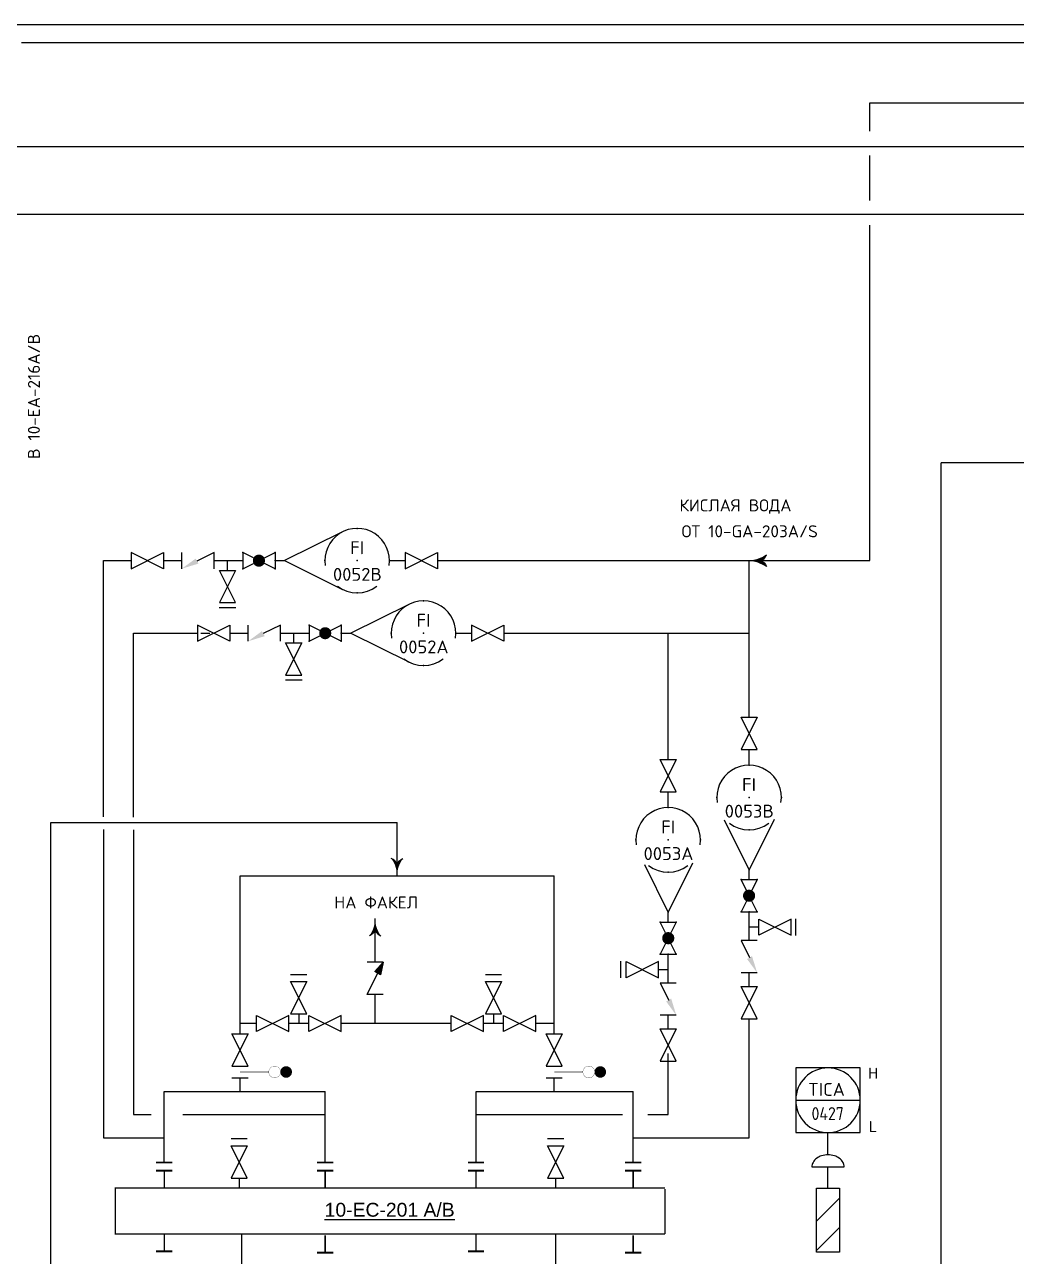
# Model space of a CAD drawing. Extents: x 78 to 490, y 181 to 404.
# Drawn here: x 120.89 to 131.64, y 197.73 to 211.07 of the extents above; entities that cross this region are included whole.
import ezdxf
from ezdxf.enums import TextEntityAlignment as Align

# ---------------------------------------------------------------- set-up
doc = ezdxf.new("R2010")
doc.units = 0
doc.linetypes.add('SDASH', pattern=[0.09375, 0.046875, -0.046875])
doc.layers.get('0').update_dxf_attribs({"linetype": 'CONTINUOUS'})
for name, color, linetype in [('IN-ATTRIBS', 7, 'CONTINUOUS'), ('IN-EQUIPMENT', 7, 'CONTINUOUS'), ('IN-INSTRUMENT', 7, 'SDASH'), ('IN-MAJ-PROC', 7, 'CONTINUOUS'), ('IN-MIN-PROC', 7, 'CONTINUOUS'), ('IN-TEXT', 51, 'CONTINUOUS')]:
    doc.layers.add(name, color=color, linetype=linetype)
doc.styles.add('ATTRIBS', font='SIMPLEX', dxfattribs={"width": 0.8, "height": 0.125})
doc.styles.add('HELV', font='HELV', dxfattribs={"height": 0.15})
doc.styles.add('NARROW', font='simplex', dxfattribs={"width": 0.75, "height": 0.1})
doc.styles.add('S1', font='simplex.shx')
doc.styles.add('SIMPLEX', font='SIMPLEX.shx')

# ---------------------------------------------------------------- blocks, each defined once
blk = doc.blocks.new('PE2')
for points in [[(0, 0, 0.150368), (0.188, 0.062, 0.150368)], [(0.125, 0, 0.206864), (0.188, 0.062, 0.206864)], [(0.125, 0, -0.206864), (0.188, -0.062, -0.206864)]]:
    blk.add_lwpolyline(points, format="xyb")
blk.add_arc((-0.008, -0.336), 0.336, 54.4623, 88.6678)
for points in [[(0, 0), (0.125, 0), (0.04, 0.003), (0.141, 0.008)], [(0, 0), (0.125, 0), (0.04, -0.003), (0.141, -0.008)], [(0.04, 0.003), (0.141, 0.008), (0.079, 0.011), (0.156, 0.019)], [(0.079, 0.011), (0.156, 0.019), (0.117, 0.024), (0.169, 0.031)], [(0.117, 0.024), (0.169, 0.031), (0.154, 0.041), (0.179, 0.046)], [(0.154, 0.041), (0.179, 0.046), (0.188, 0.062)], [(0.04, -0.003), (0.141, -0.008), (0.079, -0.011), (0.156, -0.019)], [(0.079, -0.011), (0.156, -0.019), (0.117, -0.024), (0.169, -0.031)], [(0.117, -0.024), (0.169, -0.031), (0.154, -0.041), (0.179, -0.046)], [(0.154, -0.041), (0.179, -0.046), (0.188, -0.062)]]:
    blk.add_solid(points)
blk = doc.blocks.new('BUBTEXT')
at = {"layer": 'IN-ATTRIBS'}
for p in [(0, 0.25), (-0.25, 0), (0, 0), (0.25, 0), (0, -0.25)]:
    blk.add_point(p, dxfattribs=at)
at = {"layer": 'IN-ATTRIBS', "flags": 1}
for tag, style, width, p in [('IDNUM', 'ATTRIBS', 0.8, (0.0087, 0.5838)), ('DWGNO', 'ATTRIBS', 0.8, (0.0029, 0.4474)), ('FILENO', 'ATTRIBS', 0.8, (-0.003, 0.3111)), ('LOC', 'ATTRIBS', 0.8, (-0.0799, -0.422)), ('SIG', 'ATTRIBS', 0.8, (-0.0872, -0.5633)), ('INSTALL', 'ATTRIBS', 0.8, (-0.0872, -0.6994)), ('SERV', 'ATTRIBS', 0.8, (-0.0834, -0.8376)), ('DATE', 'ATTRIBS', 0.8, (-0.0881, -0.9694)), ('DES', 'NARROW', 0.75, (-0.0866, -1.1017)), ('CSYS', 'NARROW', 0.75, (-0.0866, -1.2425))]:
    blk.add_attdef(tag, text='', height=0.1, dxfattribs=dict(at, style=style, width=width)).set_placement(p, align=Align.CENTER)
at = {"layer": 'IN-ATTRIBS', "style": 'ATTRIBS', "flags": 1}
blk.add_attdef('SYSCDI', text='', height=0.1, dxfattribs=at).set_placement((-0.3125, 0.3125), align=Align.RIGHT)
at = {"layer": 'IN-ATTRIBS', "style": 'S1'}
for tag, p in [('XT', (0.3241, 0.2568)), ('A1', (0.3233, 0.1153)), ('A2', (0.3233, -0.0347)), ('A3', (0.3233, -0.1847)), ('RES', (0.3233, -0.3422))]:
    blk.add_attdef(tag, p, '', height=0.1, dxfattribs=at)
at = {"layer": 'IN-ATTRIBS', "style": 'ATTRIBS'}
blk.add_attdef('SYSCDV', text='', height=0.1, dxfattribs=at).set_placement((-0.3125, 0.1411), align=Align.RIGHT)
at = {"layer": 'IN-ATTRIBS', "style": 'S1'}
for tag, p in [('INSTTYPE', (-0.0002, 0.0499)), ('TAGNUM', (0.0019, -0.1561)), ('MD', (0.4017, -0.5655)), ('SZ', (0.4017, -0.6963))]:
    blk.add_attdef(tag, text='', height=0.1, dxfattribs=at).set_placement(p, align=Align.CENTER)
blk = doc.blocks.new('PH14B')
blk.add_lwpolyline([(-0.1136, 0.2227), (-0.5625, 0), (-0.1136, -0.2227)])
for start, end in [(351.15289, 188.84711), (232.60374, 307.39626)]:
    blk.add_arc((0, 0), 0.25, start, end)

msp = doc.modelspace()

# ---------------------------------------------------------------- hatches: boundary and pattern name
at = {"linetype": 'Continuous'}
h = msp.add_hatch(dxfattribs=at)
h.set_pattern_fill('ANSI31', color=2, scale=0.0001, angle=90, style=0)
h.set_pattern_definition([(135, (635.067472218, -277.537583305), (-8.83883476483e-06, -8.83883476483e-06), [])])
h.paths.add_polyline_path([(124.778, 200.914), (124.748, 200.777), (124.688, 200.812)])
h = msp.add_hatch()
h.set_pattern_fill('_U', scale=0.5, angle=45, style=0, pattern_type=0)
h.set_pattern_definition([(45, (-216.7364, 0.07036), (-0.3535534, 0.3535534), [])])
h.paths.add_polyline_path([(129.723, 198.465), (129.474, 198.465), (129.474, 197.773), (129.723, 197.773)])
h = msp.add_hatch()
h.set_pattern_fill('ANSI31', style=0)
h.set_pattern_definition([(45, (-216.7364, 0.0704), (-2.245064, 2.245064), [])])
h.paths.add_polyline_path([(129.474, 198.465), (129.723, 198.465), (129.723, 197.773), (129.474, 197.773)])

# ---------------------------------------------------------------- linework, layer by layer
at = {"color": 6}
msp.add_line((79.948, 211.074), (463.566, 211.074), dxfattribs=at)
at = {"color": 5, "linetype": 'Continuous'}
for p, q in [((130.052, 210.227), (288.944, 210.227)), ((121.747, 202.488), (121.747, 205.265)), ((121.747, 205.265), (122.047, 205.265)), ((122.397, 205.265), (122.595, 205.265)), ((122.945, 205.265), (123.256, 205.265)), ((123.606, 205.265), (123.709, 205.265)), ((124.846, 205.265), (125.017, 205.265)), ((125.367, 205.265), (127.762, 205.265)), ((127.762, 205.265), (130.052, 205.265)), ((128.743, 203.57), (128.743, 205.265)), ((122.072, 202.486), (122.072, 204.479)), ((122.072, 204.479), (122.765, 204.479)), ((123.115, 204.479), (123.314, 204.479)), ((123.664, 204.479), (123.974, 204.479)), ((125.565, 204.479), (125.735, 204.479)), ((126.085, 204.479), (128.743, 204.479)), ((127.867, 203.11), (127.867, 204.479)), ((128.743, 201.148), (128.743, 201.459)), ((124.69, 200.914), (124.69, 201.386)), ((127.867, 200.688), (127.867, 200.999)), ((128.743, 200.649), (128.743, 200.798)), ((124.69, 200.249), (124.69, 200.564)), ((123.863, 200.354), (123.863, 200.249)), ((125.972, 200.354), (125.972, 200.249)), ((123.405, 200.249), (123.227, 200.249)), ((123.973, 200.249), (123.755, 200.249)), ((123.973, 200.249), (123.908, 200.249)), ((125.514, 200.249), (124.323, 200.249)), ((126.083, 200.249), (125.864, 200.249)), ((126.631, 200.249), (126.433, 200.249)), ((127.867, 200.19), (127.867, 200.338)), ((127.867, 199.264), (127.867, 199.479)), ((128.743, 199.012), (128.743, 199.546)), ((122.072, 199.264), (122.264, 199.264)), ((122.606, 199.264), (124.149, 199.264)), ((125.784, 199.264), (127.372, 199.264)), ((127.646, 199.264), (127.867, 199.264)), ((121.747, 199.012), (122.405, 199.012)), ((127.487, 199.012), (128.743, 199.012)), ((123.247, 197.509), (123.247, 197.968)), ((126.649, 197.509), (126.649, 197.968))]:
    msp.add_line(p, q, dxfattribs=at)
at = {"color": 5}
for p, q in [((130.052, 209.919), (130.052, 210.227)), ((130.052, 209.167), (130.052, 209.654)), ((130.052, 205.265), (130.052, 208.901)), ((121.747, 202.351), (121.747, 199.012)), ((122.072, 202.349), (122.072, 199.264))]:
    msp.add_line(p, q, dxfattribs=at)
at = {"color": 3}
for p, q in [((116.114, 209.754), (192.64, 209.754)), ((130.825, 194.22), (130.825, 206.324))]:
    msp.add_line(p, q, dxfattribs=at)
at = {"color": 3, "linetype": 'Continuous'}
for p, q in [((120.242, 209.019), (158.348, 209.019)), ((128.743, 203.049), (128.743, 203.22)), ((127.867, 202.589), (127.867, 202.76)), ((128.743, 199.546), (128.743, 200.299)), ((127.867, 199.479), (127.867, 199.84))]:
    msp.add_line(p, q, dxfattribs=at)
at = {"color": 2}
for p, q in [((122.595, 205.178), (122.595, 205.353)), ((123.09, 205.16), (123.09, 205.265)), ((123.001, 204.759), (123.181, 204.759)), ((123.314, 204.391), (123.314, 204.566)), ((123.809, 204.373), (123.809, 204.479)), ((123.719, 203.972), (123.899, 203.972)), ((128.849, 201.293), (128.743, 201.293)), ((129.25, 201.204), (129.25, 201.384)), ((124.603, 200.564), (124.778, 200.914)), ((124.778, 200.914), (124.603, 200.914)), ((127.355, 200.744), (127.355, 200.924)), ((123.775, 200.782), (123.95, 200.782)), ((125.885, 200.782), (126.06, 200.782)), ((127.761, 200.833), (127.867, 200.833)), ((128.831, 200.798), (128.656, 200.798)), ((123.775, 200.704), (123.95, 200.704)), ((123.95, 200.354), (123.775, 200.704)), ((123.95, 200.704), (123.775, 200.354)), ((125.885, 200.704), (126.06, 200.704)), ((126.06, 200.354), (125.885, 200.704)), ((126.06, 200.704), (125.885, 200.354)), ((124.778, 200.564), (124.603, 200.564)), ((123.775, 200.354), (123.95, 200.354)), ((125.885, 200.354), (126.06, 200.354)), ((127.954, 200.338), (127.779, 200.338)), ((123.164, 199.787), (123.289, 199.787)), ((126.568, 199.787), (126.693, 199.787)), ((123.139, 199.662), (123.314, 199.662)), ((126.543, 199.662), (126.718, 199.662)), ((123.129, 199.002), (123.304, 199.002)), ((123.304, 198.924), (123.129, 198.574)), ((123.304, 198.574), (123.129, 198.924)), ((123.129, 198.924), (123.304, 198.924)), ((126.559, 199.002), (126.734, 199.002)), ((126.734, 198.924), (126.559, 198.574)), ((126.734, 198.574), (126.559, 198.924)), ((126.559, 198.924), (126.734, 198.924)), ((129.423, 198.695), (129.773, 198.695)), ((123.129, 198.574), (123.304, 198.574)), ((123.216, 198.574), (123.216, 198.468)), ((126.559, 198.574), (126.734, 198.574)), ((126.647, 198.574), (126.647, 198.468))]:
    msp.add_line(p, q, dxfattribs=at)
at = {"color": 2, "linetype": 'Continuous'}
for p, q in [((124.778, 200.914), (124.688, 200.812)), ((124.778, 200.914), (124.748, 200.777)), ((124.748, 200.777), (124.688, 200.812))]:
    msp.add_line(p, q, dxfattribs=at)
at = {"color": 7, "linetype": 'Continuous'}
for p, q in [((124.69, 200.81), (124.69, 200.814)), ((125.701, 200.249), (125.689, 200.249))]:
    msp.add_line(p, q, dxfattribs=at)
at = {"linetype": 'Continuous'}
msp.add_line((129.248, 199.418), (129.948, 199.418), dxfattribs=at)
at = {"color": 7}
for p, q in [((129.598, 198.827), (129.598, 199.068)), ((129.598, 198.465), (129.598, 198.695))]:
    msp.add_line(p, q, dxfattribs=at)
at = {"color": 2}
for points in [[(122.047, 205.178), (122.397, 205.353), (122.397, 205.178), (122.047, 205.353)], [(125.017, 205.178), (125.367, 205.353), (125.367, 205.178), (125.017, 205.353)], [(123.178, 204.81), (123.003, 205.16), (123.178, 205.16), (123.003, 204.81)], [(122.765, 204.391), (123.115, 204.566), (123.115, 204.391), (122.765, 204.566)], [(125.735, 204.391), (126.085, 204.566), (126.085, 204.391), (125.735, 204.566)], [(123.896, 204.023), (123.721, 204.373), (123.896, 204.373), (123.721, 204.023)], [(128.831, 203.22), (128.656, 203.57), (128.831, 203.57), (128.656, 203.22)], [(127.954, 202.76), (127.779, 203.11), (127.954, 203.11), (127.779, 202.76)], [(129.199, 201.381), (128.849, 201.206), (128.849, 201.381), (129.199, 201.206)], [(127.411, 200.921), (127.761, 200.746), (127.761, 200.921), (127.411, 200.746)], [(128.831, 200.299), (128.656, 200.649), (128.831, 200.649), (128.656, 200.299)], [(123.755, 200.336), (123.405, 200.161), (123.405, 200.336), (123.755, 200.161)], [(124.323, 200.336), (123.973, 200.161), (123.973, 200.336), (124.323, 200.161)], [(125.864, 200.336), (125.514, 200.161), (125.514, 200.336), (125.864, 200.161)], [(126.433, 200.336), (126.083, 200.161), (126.083, 200.336), (126.433, 200.161)], [(123.314, 199.787), (123.139, 200.137), (123.314, 200.137), (123.139, 199.787)], [(126.718, 199.787), (126.543, 200.137), (126.718, 200.137), (126.543, 199.787)], [(127.954, 199.84), (127.779, 200.19), (127.954, 200.19), (127.779, 199.84)]]:
    msp.add_lwpolyline(points, close=True, dxfattribs=at)
for points in [[(122.945, 205.178), (122.945, 205.353), (122.76, 205.26)], [(123.372, 205.295), (123.256, 205.353), (123.256, 205.178), (123.372, 205.236)], [(123.49, 205.295), (123.606, 205.353), (123.606, 205.178), (123.49, 205.236)], [(123.664, 204.391), (123.664, 204.566), (123.479, 204.474)], [(124.091, 204.508), (123.974, 204.566), (123.974, 204.391), (124.091, 204.449)], [(124.208, 204.508), (124.324, 204.566), (124.324, 204.391), (124.208, 204.449)], [(128.714, 201.692), (128.656, 201.809), (128.831, 201.809), (128.773, 201.692)], [(128.714, 201.575), (128.656, 201.459), (128.831, 201.459), (128.773, 201.575)], [(127.838, 201.233), (127.779, 201.349), (127.954, 201.349), (127.896, 201.233)], [(127.838, 201.115), (127.779, 200.999), (127.954, 200.999), (127.896, 201.115)], [(128.831, 201.148), (128.656, 201.148), (128.748, 200.963)], [(127.954, 200.688), (127.779, 200.688), (127.872, 200.503)]]:
    msp.add_lwpolyline(points, dxfattribs=at)
for points, const_width in [([(123.398, 205.265, 1), (123.464, 205.265, 1)], 0.0656), ([(124.117, 204.479, 1), (124.182, 204.479, 1)], 0.0656), ([(128.743, 201.601, 1), (128.743, 201.667, 1)], 0.0656), ([(127.867, 201.141, 1), (127.867, 201.207, 1)], 0.0656), ([(123.602, 199.788, 1), (123.602, 199.66, 1)], 0.0025), ([(123.758, 199.724, 1), (123.695, 199.724, 1)], 0.0625), ([(127.006, 199.788, 1), (127.006, 199.66, 1)], 0.0025), ([(127.162, 199.724, 1), (127.1, 199.724, 1)], 0.0625)]:
    msp.add_lwpolyline(points, format="xyb", close=True, dxfattribs=dict(at, const_width=const_width))
for points in [[(128.473, 202.457), (128.743, 201.912), (129.017, 202.463)], [(127.608, 201.973), (127.867, 201.452), (128.135, 201.992)], [(129.948, 199.364), (129.948, 199.768), (129.248, 199.768), (129.248, 199.364)], [(129.248, 199.364), (129.248, 199.068), (129.948, 199.068), (129.948, 199.364)]]:
    msp.add_lwpolyline(points)
at = {"color": 5, "linetype": 'Continuous'}
for points in [[(124.69, 201.261, -0.206864), (124.628, 201.198)], [(124.69, 201.261, 0.206864), (124.753, 201.198)]]:
    msp.add_lwpolyline(points, format="xyb", dxfattribs=at)
at = {"color": 2, "const_width": 0.005}
for points in [[(123.539, 199.724), (123.227, 199.724)], [(126.943, 199.724), (126.631, 199.724)]]:
    msp.add_lwpolyline(points, dxfattribs=at)
at = {"color": 2}
msp.add_lwpolyline([(129.773, 198.695, 0.126822), (129.761, 198.744, 0.10607), (129.722, 198.788, 0.085783), (129.667, 198.816, 0.075445), (129.598, 198.827, 0.075445), (129.529, 198.816, 0.085783), (129.475, 198.788, 0.10607), (129.436, 198.744, 0.126822), (129.423, 198.695)], format="xyb", dxfattribs=at)
at = {"color": 6}
for points, const_width in [([(122.317, 198.656), (122.492, 198.656)], 0.021), ([(122.405, 198.468), (122.405, 198.656)], 0.015), ([(124.062, 198.656), (124.237, 198.656)], 0.021), ([(124.149, 198.468), (124.149, 198.656)], 0.015), ([(125.696, 198.656), (125.871, 198.656)], 0.021), ([(125.784, 198.468), (125.784, 198.656)], 0.015), ([(127.399, 198.656), (127.574, 198.656)], 0.021), ([(127.487, 198.468), (127.487, 198.656)], 0.015), ([(122.405, 197.968), (122.405, 197.781)], 0.015), ([(124.149, 197.955), (124.149, 197.767)], 0.015), ([(125.784, 197.968), (125.784, 197.781)], 0.015), ([(127.487, 197.955), (127.487, 197.767)], 0.015), ([(122.317, 197.781), (122.492, 197.781)], 0.021), ([(124.062, 197.767), (124.237, 197.767)], 0.021), ([(125.696, 197.781), (125.871, 197.781)], 0.021), ([(127.399, 197.767), (127.574, 197.767)], 0.021)]:
    msp.add_lwpolyline(points, dxfattribs=dict(at, const_width=const_width))
at = {"color": 7}
msp.add_lwpolyline([(129.474, 198.465), (129.723, 198.465), (129.723, 197.773), (129.474, 197.773)], close=True, dxfattribs=at)
for centre, start, end in [((128.743, 202.699), 351.1529, 188.8471), ((127.867, 202.239), 351.1529, 188.8471), ((128.743, 202.699), 232.6037, 307.3963), ((127.867, 202.239), 232.6037, 307.3963), ((129.598, 199.418), 0, 180), ((129.598, 199.418), 180, 0)]:
    msp.add_arc(centre, 0.35, start, end)
at = {"color": 2}
for p in [(123.256, 205.353), (123.256, 205.265), (123.256, 205.178), (123.974, 204.566), (124.324, 204.566), (123.974, 204.479), (123.974, 204.391), (124.324, 204.479), (124.324, 204.391), (128.656, 201.809), (128.743, 201.809), (128.831, 201.809), (128.656, 201.459), (128.743, 201.459), (128.831, 201.459), (127.779, 201.349), (127.867, 201.349), (127.954, 201.349), (127.779, 200.999), (127.867, 200.999), (127.954, 200.999)]:
    msp.add_point(p, dxfattribs=at)
at = {"color": 5, "linetype": 'Continuous'}
for p in [(123.606, 205.353), (123.606, 205.265), (123.606, 205.178)]:
    msp.add_point(p, dxfattribs=at)
at = {"color": 2}
for points in [[(122.776, 205.233), (122.595, 205.178), (122.745, 205.287)], [(123.494, 204.447), (123.314, 204.391), (123.464, 204.501)], [(128.775, 200.979), (128.831, 200.798), (128.721, 200.948)], [(127.899, 200.519), (127.954, 200.338), (127.845, 200.488)]]:
    msp.add_solid(points, dxfattribs=at)
at = {"color": 5, "linetype": 'Continuous'}
for points in [[(124.679, 201.306), (124.672, 201.229), (124.666, 201.268), (124.659, 201.217)], [(124.687, 201.346), (124.682, 201.244), (124.679, 201.306), (124.672, 201.229)], [(124.69, 201.386), (124.69, 201.261), (124.687, 201.346), (124.682, 201.244)], [(124.69, 201.386), (124.69, 201.261), (124.694, 201.346), (124.698, 201.244)], [(124.694, 201.346), (124.698, 201.244), (124.702, 201.306), (124.709, 201.229)], [(124.702, 201.306), (124.709, 201.229), (124.715, 201.268), (124.722, 201.217)], [(124.649, 201.232), (124.644, 201.206), (124.628, 201.198)], [(124.666, 201.268), (124.659, 201.217), (124.649, 201.232), (124.644, 201.206)], [(124.715, 201.268), (124.722, 201.217), (124.732, 201.232), (124.737, 201.206)], [(124.732, 201.232), (124.737, 201.206), (124.753, 201.198)]]:
    msp.add_solid(points, dxfattribs=at)
at = {"layer": 'IN-EQUIPMENT', "color": 6}
for points, const_width in [([(122.317, 198.743), (122.492, 198.743)], 0.021), ([(124.062, 198.743), (124.237, 198.743)], 0.021), ([(125.696, 198.743), (125.871, 198.743)], 0.021), ([(127.399, 198.743), (127.574, 198.743)], 0.021), ([(122.874, 197.968), (121.874, 197.968), (121.874, 198.468), (124.516, 198.468)], 0.015), ([(123.908, 198.468), (125.701, 198.468)], 0.015), ([(125.43, 198.468), (127.832, 198.468)], 0.015), ([(127.832, 198.457), (127.832, 197.968)], 0.015), ([(124.516, 197.968), (121.874, 197.968)], 0.015), ([(125.701, 197.968), (123.908, 197.968)], 0.015), ([(126.337, 197.968), (125.43, 197.968)], 0.015), ([(127.832, 197.968), (126.337, 197.968)], 0.015)]:
    msp.add_lwpolyline(points, dxfattribs=dict(at, const_width=const_width))
at = {"layer": 'IN-MAJ-PROC', "color": 3}
for p, q in [((307.75, 210.878), (120.858, 210.878)), ((138.359, 206.324), (130.825, 206.324)), ((121.178, 191.89), (121.178, 202.428)), ((121.178, 202.428), (121.651, 202.428)), ((121.651, 202.428), (122.167, 202.428)), ((122.167, 202.428), (124.929, 202.428)), ((124.929, 201.85), (124.929, 202.428)), ((123.227, 200.137), (123.227, 201.85)), ((123.227, 201.85), (126.631, 201.85)), ((126.631, 200.137), (126.631, 201.85)), ((123.227, 199.513), (123.227, 199.662)), ((126.631, 199.513), (126.631, 199.662)), ((122.405, 199.513), (124.149, 199.513)), ((122.405, 198.743), (122.405, 199.513)), ((124.149, 198.743), (124.149, 199.513)), ((125.784, 199.513), (127.487, 199.513)), ((125.784, 198.743), (125.784, 199.513)), ((127.487, 198.743), (127.487, 199.513))]:
    msp.add_line(p, q, dxfattribs=at)
for points in [[(124.929, 201.975, 0.206864), (124.866, 202.037)], [(124.929, 201.975, -0.206864), (124.991, 202.037)]]:
    msp.add_lwpolyline(points, format="xyb", dxfattribs=at)
for points in [[(124.888, 202.003), (124.883, 202.029), (124.866, 202.037)], [(124.905, 201.967), (124.897, 202.019), (124.888, 202.003), (124.883, 202.029)], [(124.917, 201.929), (124.91, 202.006), (124.905, 201.967), (124.897, 202.019)], [(124.925, 201.89), (124.921, 201.991), (124.917, 201.929), (124.91, 202.006)], [(124.929, 201.85), (124.929, 201.975), (124.925, 201.89), (124.921, 201.991)], [(124.929, 201.85), (124.929, 201.975), (124.932, 201.89), (124.937, 201.991)], [(124.932, 201.89), (124.937, 201.991), (124.94, 201.929), (124.947, 202.006)], [(124.94, 201.929), (124.947, 202.006), (124.953, 201.967), (124.96, 202.019)], [(124.953, 201.967), (124.96, 202.019), (124.97, 202.003), (124.975, 202.029)], [(124.97, 202.003), (124.975, 202.029), (124.991, 202.037)]]:
    msp.add_solid(points, dxfattribs=at)
at = {"layer": 'IN-MIN-PROC'}
for p, q in [((122.945, 205.265), (122.959, 205.265)), ((123.664, 204.479), (123.677, 204.479)), ((124.117, 204.479), (124.182, 204.479)), ((128.743, 201.601), (128.743, 201.667)), ((127.867, 201.141), (127.867, 201.207)), ((128.743, 201.148), (128.743, 201.162)), ((127.867, 200.688), (127.867, 200.702))]:
    msp.add_line(p, q, dxfattribs=at)
at = {"layer": 'IN-MIN-PROC', "color": 2}
msp.add_line((123.398, 205.265), (123.464, 205.265), dxfattribs=at)
at = {"layer": 'IN-MIN-PROC', "color": 5}
for p, q in [((122.802, 204.479), (122.901, 204.479)), ((124.324, 204.479), (124.427, 204.479)), ((128.743, 201.809), (128.743, 201.912)), ((127.867, 201.349), (127.867, 201.452)), ((127.867, 199.827), (127.867, 199.926))]:
    msp.add_line(p, q, dxfattribs=at)

# ---------------------------------------------------------------- block references
at = {"color": 5, "linetype": 'Continuous'}
msp.add_blockref('PE2', (128.743, 205.265), dxfattribs=at)
at = {"layer": 'IN-INSTRUMENT', "color": 5, "xscale": 1.4, "yscale": 1.4, "zscale": 1.4}
for p, values in [((124.496, 205.265), {'INSTTYPE': 'FI', 'TAGNUM': '0052B'}), ((125.215, 204.479), {'INSTTYPE': 'FI', 'TAGNUM': '0052A'}), ((128.743, 202.699), {'INSTTYPE': 'FI', 'TAGNUM': '0053B'}), ((127.867, 202.239), {'INSTTYPE': 'FI', 'TAGNUM': '0053A'})]:
    msp.add_blockref('BUBTEXT', p, dxfattribs=at).add_auto_attribs(values)
at = {"layer": 'IN-MIN-PROC', "xscale": 1.4, "yscale": 1.4, "zscale": 1.4}
for p in [(124.496, 205.265), (125.215, 204.479)]:
    msp.add_blockref('PH14B', p, dxfattribs=at)

# ---------------------------------------------------------------- texts
at = {"color": 1, "linetype": 'Continuous', "style": 'SIMPLEX'}
msp.add_text('В 10-EA-216A/B', height=0.13, rotation=90, dxfattribs=at).set_placement((121.058, 206.367))
for s, p in [('КИСЛАЯ ВОДА', (127.988, 205.799)), ('ОТ 10-GA-203A/S', (128.012, 205.518)), ('НА ФАКЕЛ', (124.247, 201.496))]:
    msp.add_text(s, height=0.13, dxfattribs=at).set_placement(p)
at = {"layer": 'IN-INSTRUMENT', "style": 'SIMPLEX'}
for s, height, p in [('H', 0.12, (130.033, 199.65)), ('TICA', 0.14, (129.383, 199.465)), ('L', 0.12, (130.041, 199.072))]:
    msp.add_text(s, height=height, dxfattribs=at).set_placement(p)
at = {"layer": 'IN-INSTRUMENT', "style": 'SIMPLEX', "width": 0.85}
msp.add_text('0427', height=0.14, dxfattribs=at).set_placement((129.42, 199.203))
at = {"layer": 'IN-TEXT', "color": 4, "style": 'HELV'}
msp.add_text('%%u10-EC-201 А/В', height=0.15, dxfattribs=at).set_placement((124.848, 198.156), align=Align.CENTER)

doc.saveas('drawing.dxf')
